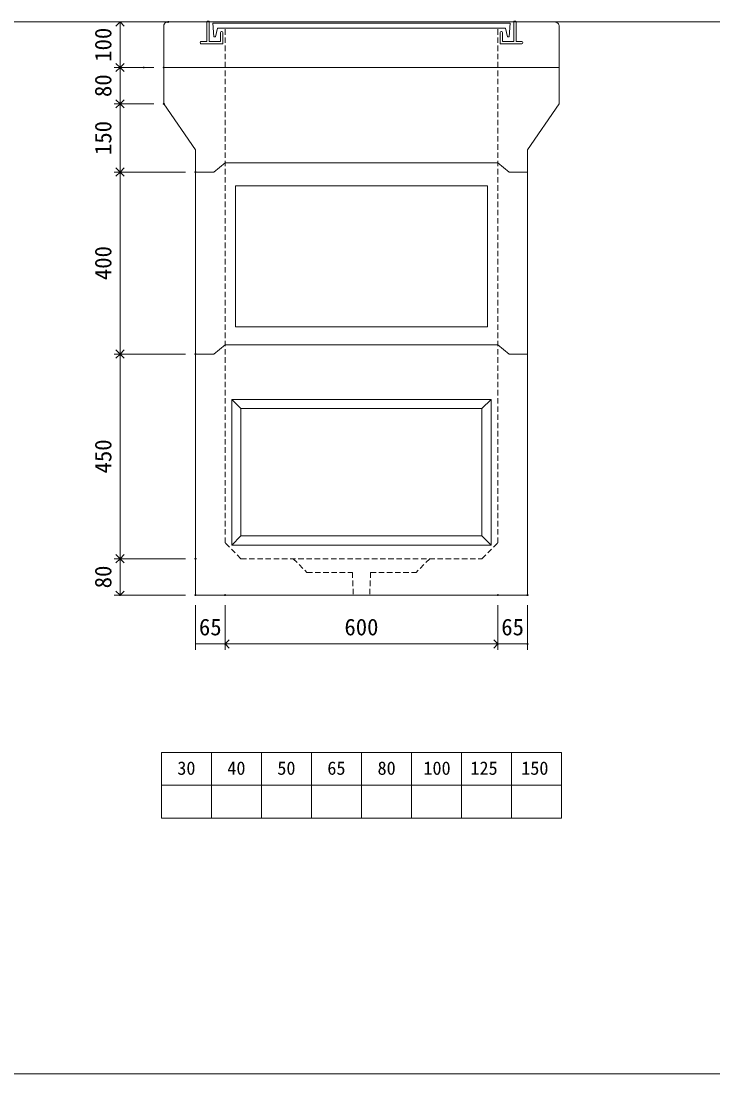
# Model space of a CAD drawing. Units: millimetres, scale not verified. Extents: x -4890 to 18490, y -2543 to 2138.
# Drawn here: x 1846 to 3368, y -2137 to 177 of the extents above; entities that cross this region are included whole.
import ezdxf
from ezdxf.enums import TextEntityAlignment as Align

# ---------------------------------------------------------------- set-up
doc = ezdxf.new("R2010")
doc.units = ezdxf.units.MM
doc.header["$LTSCALE"] = 10
doc.header["$PDMODE"] = 32
doc.header["$PDSIZE"] = 2
doc.linetypes.add('DASHED1', pattern=[1.8, 1.2, -0.6])
doc.linetypes.add('USER2', pattern=[50.8, 31.75, -6.35, 6.35, -6.35])
doc.layers.add('0-1_Defpoints', color=7, linetype='Continuous')
for name, color, linetype, lineweight in [('0-2_waku', 7, 'Continuous', 18), ('0-3_gaikei', 7, 'Continuous', 18), ('0-4_kakure', 7, 'Continuous', 5), ('0-5_sunpou', 7, 'Continuous', 5), ('0-9_uchigawa', 6, 'Continuous', 18), ('0-B_futa', 3, 'Continuous', 18), ('0-C_GL', 4, 'Continuous', 18), ('0-E_文字１', 7, 'Continuous', 18), ('1-3_uchigawa2', 6, 'USER2', 18)]:
    doc.layers.add(name, color=color, linetype=linetype, lineweight=lineweight)
doc.styles.add('ＭＳ ゴシック', font='')
doc.styles.get('ＭＳ ゴシック').set_extended_font_data('MS Gothic')

# ---------------------------------------------------------------- blocks, each defined once
blk = doc.blocks.new('_Open90')
at = {"layer": '0-5_sunpou'}
blk.add_line((0, 0), (-1, 0), dxfattribs=at)
blk.add_lwpolyline([(-0.5, 0.5), (0, 0), (-0.5, -0.5)], dxfattribs=at)
blk = doc.blocks.new('D19')
at = {"layer": '0-1_Defpoints'}
for p in [(3607.32, 2442.03), (3511.29, 2362.03), (3607.32, 2362.03)]:
    blk.add_point(p, dxfattribs=at)
at = {"layer": '0-5_sunpou'}
for p, q in [((3585.32, 2442.03), (3498.29, 2442.03)), ((3511.29, 2424.03), (3511.29, 2380.03)), ((3585.32, 2362.03), (3498.29, 2362.03))]:
    blk.add_line(p, q, dxfattribs=at)
at = {"layer": '0-5_sunpou', "xscale": 18, "yscale": 18}
for p, rotation in [((3511.29, 2442.03), 90), ((3511.29, 2362.03), 270)]:
    blk.add_blockref('_Open90', p, dxfattribs=dict(at, rotation=rotation))
at = {"layer": '0-5_sunpou', "style": 'ＭＳ ゴシック'}
blk.add_text('80', height=36.66, rotation=90, dxfattribs=at).set_placement((3503.29, 2377.03), align=Align.BOTTOM_LEFT)
blk = doc.blocks.new('D20')
at = {"layer": '0-1_Defpoints'}
for p in [(3607.32, 2362.03), (3511.29, 2212.03), (3677.32, 2212.03)]:
    blk.add_point(p, dxfattribs=at)
at = {"layer": '0-5_sunpou'}
for p, q in [((3585.32, 2362.03), (3498.29, 2362.03)), ((3511.29, 2344.03), (3511.29, 2230.03)), ((3655.32, 2212.03), (3498.29, 2212.03))]:
    blk.add_line(p, q, dxfattribs=at)
at = {"layer": '0-5_sunpou', "xscale": 18, "yscale": 18}
for p, rotation in [((3511.29, 2362.03), 90), ((3511.29, 2212.03), 270)]:
    blk.add_blockref('_Open90', p, dxfattribs=dict(at, rotation=rotation))
at = {"layer": '0-5_sunpou', "style": 'ＭＳ ゴシック'}
blk.add_text('150', height=36.66, rotation=90, dxfattribs=at).set_placement((3503.29, 2249.53), align=Align.BOTTOM_LEFT)
blk = doc.blocks.new('D21')
at = {"layer": '0-1_Defpoints'}
for p in [(3677.32, 2212.03), (3511.29, 1812.03), (3677.32, 1812.03)]:
    blk.add_point(p, dxfattribs=at)
at = {"layer": '0-5_sunpou'}
for p, q in [((3655.32, 2212.03), (3498.29, 2212.03)), ((3511.29, 2194.03), (3511.29, 1830.03)), ((3655.32, 1812.03), (3498.29, 1812.03))]:
    blk.add_line(p, q, dxfattribs=at)
at = {"layer": '0-5_sunpou', "xscale": 18, "yscale": 18}
for p, rotation in [((3511.29, 2212.03), 90), ((3511.29, 1812.03), 270)]:
    blk.add_blockref('_Open90', p, dxfattribs=dict(at, rotation=rotation))
at = {"layer": '0-5_sunpou', "style": 'ＭＳ ゴシック'}
blk.add_text('400', height=36.66, rotation=90, dxfattribs=at).set_placement((3503.29, 1974.53), align=Align.BOTTOM_LEFT)
blk = doc.blocks.new('D22')
at = {"layer": '0-1_Defpoints'}
for p in [(3677.32, 1812.03), (3511.29, 1362.03), (3677.32, 1362.03)]:
    blk.add_point(p, dxfattribs=at)
at = {"layer": '0-5_sunpou'}
for p, q in [((3655.32, 1812.03), (3498.29, 1812.03)), ((3511.29, 1794.03), (3511.29, 1380.03)), ((3655.32, 1362.03), (3498.29, 1362.03))]:
    blk.add_line(p, q, dxfattribs=at)
at = {"layer": '0-5_sunpou', "xscale": 18, "yscale": 18}
for p, rotation in [((3511.29, 1812.03), 90), ((3511.29, 1362.03), 270)]:
    blk.add_blockref('_Open90', p, dxfattribs=dict(at, rotation=rotation))
at = {"layer": '0-5_sunpou', "style": 'ＭＳ ゴシック'}
blk.add_text('450', height=36.66, rotation=90, dxfattribs=at).set_placement((3503.29, 1549.53), align=Align.BOTTOM_LEFT)
blk = doc.blocks.new('D23')
at = {"layer": '0-1_Defpoints'}
for p in [(3677.32, 1362.03), (3511.29, 1282.03), (3677.32, 1282.03)]:
    blk.add_point(p, dxfattribs=at)
at = {"layer": '0-5_sunpou'}
for p, q in [((3655.32, 1362.03), (3498.29, 1362.03)), ((3511.29, 1344.03), (3511.29, 1300.03)), ((3655.32, 1282.03), (3498.29, 1282.03))]:
    blk.add_line(p, q, dxfattribs=at)
at = {"layer": '0-5_sunpou', "xscale": 18, "yscale": 18}
for p, rotation in [((3511.29, 1362.03), 90), ((3511.29, 1282.03), 270)]:
    blk.add_blockref('_Open90', p, dxfattribs=dict(at, rotation=rotation))
at = {"layer": '0-5_sunpou', "style": 'ＭＳ ゴシック'}
blk.add_text('80', height=36.66, rotation=90, dxfattribs=at).set_placement((3503.29, 1297.03), align=Align.BOTTOM_LEFT)
blk = doc.blocks.new('D24')
at = {"layer": '0-1_Defpoints'}
for p in [(3677.32, 1282.03), (3742.32, 1282.03), (3742.32, 1174.56)]:
    blk.add_point(p, dxfattribs=at)
at = {"layer": '0-5_sunpou'}
for p, q in [((3677.32, 1260.03), (3677.32, 1161.56)), ((3742.32, 1260.03), (3742.32, 1161.56)), ((3677.32, 1174.56), (3742.32, 1174.56))]:
    blk.add_line(p, q, dxfattribs=at)
at = {"layer": '0-5_sunpou', "style": 'ＭＳ ゴシック'}
blk.add_text('65', height=36.66, dxfattribs=at).set_placement((3684.82, 1182.56), align=Align.BOTTOM_LEFT)
blk = doc.blocks.new('D25')
at = {"layer": '0-1_Defpoints'}
for p in [(3742.32, 1282.03), (4342.32, 1282.03), (4342.32, 1174.56)]:
    blk.add_point(p, dxfattribs=at)
at = {"layer": '0-5_sunpou'}
for p, q in [((3742.32, 1260.03), (3742.32, 1161.56)), ((4342.32, 1260.03), (4342.32, 1161.56)), ((3760.32, 1174.56), (4324.32, 1174.56))]:
    blk.add_line(p, q, dxfattribs=at)
at = {"layer": '0-5_sunpou', "xscale": 18, "yscale": 18, "rotation": 180}
blk.add_blockref('_Open90', (3742.32, 1174.56), dxfattribs=at)
at = {"layer": '0-5_sunpou', "xscale": 18, "yscale": 18}
blk.add_blockref('_Open90', (4342.32, 1174.56), dxfattribs=at)
at = {"layer": '0-5_sunpou', "style": 'ＭＳ ゴシック'}
blk.add_text('600', height=36.66, dxfattribs=at).set_placement((4004.82, 1182.56), align=Align.BOTTOM_LEFT)
blk = doc.blocks.new('D26')
at = {"layer": '0-1_Defpoints'}
for p in [(4342.32, 1282.03), (4407.32, 1282.03), (4407.32, 1174.56)]:
    blk.add_point(p, dxfattribs=at)
at = {"layer": '0-5_sunpou'}
for p, q in [((4342.32, 1260.03), (4342.32, 1161.56)), ((4407.32, 1260.03), (4407.32, 1161.56)), ((4342.32, 1174.56), (4407.32, 1174.56))]:
    blk.add_line(p, q, dxfattribs=at)
at = {"layer": '0-5_sunpou', "style": 'ＭＳ ゴシック'}
blk.add_text('65', height=36.66, dxfattribs=at).set_placement((4349.82, 1182.56), align=Align.BOTTOM_LEFT)
blk = doc.blocks.new('D9')
at = {"layer": '0-1_Defpoints'}
for p in [(3617.32, 2542.03), (3511.29, 2442.03), (3563.32, 2442.03)]:
    blk.add_point(p, dxfattribs=at)
at = {"layer": '0-5_sunpou'}
for p, q in [((3595.32, 2542.03), (3498.29, 2542.03)), ((3511.29, 2524.03), (3511.29, 2460.03)), ((3541.32, 2442.03), (3498.29, 2442.03))]:
    blk.add_line(p, q, dxfattribs=at)
at = {"layer": '0-5_sunpou', "xscale": 18, "yscale": 18}
for p, rotation in [((3511.29, 2542.03), 90), ((3511.29, 2442.03), 270)]:
    blk.add_blockref('_Open90', p, dxfattribs=dict(at, rotation=rotation))
at = {"layer": '0-5_sunpou', "style": 'ＭＳ ゴシック'}
blk.add_text('100', height=36.66, rotation=90, dxfattribs=at).set_placement((3503.29, 2454.53), align=Align.BOTTOM_LEFT)
blk = doc.blocks.new('D10')
at = {"layer": '0-1_Defpoints'}
for p in [(3607.32, 2442.03), (3511.29, 2362.03), (3607.32, 2362.03)]:
    blk.add_point(p, dxfattribs=at)
at = {"layer": '0-5_sunpou'}
for p, q in [((3585.32, 2442.03), (3498.29, 2442.03)), ((3511.29, 2424.03), (3511.29, 2380.03)), ((3585.32, 2362.03), (3498.29, 2362.03))]:
    blk.add_line(p, q, dxfattribs=at)
at = {"layer": '0-5_sunpou', "xscale": 18, "yscale": 18}
for p, rotation in [((3511.29, 2442.03), 90), ((3511.29, 2362.03), 270)]:
    blk.add_blockref('_Open90', p, dxfattribs=dict(at, rotation=rotation))
at = {"layer": '0-5_sunpou', "style": 'ＭＳ ゴシック'}
blk.add_text('80', height=36.66, rotation=90, dxfattribs=at).set_placement((3503.29, 2377.03), align=Align.BOTTOM_LEFT)

msp = doc.modelspace()

# ---------------------------------------------------------------- linework, layer by layer
at = {"layer": '0-2_waku'}
for p, q in [((2155, -1430.8), (2155, -1574.8)), ((2155, -1430.8), (2155, -1574.8)), ((2155, -1430.8), (2155, -1574.8)), ((2155, -1430.8), (2155, -1574.8)), ((2155, -1430.8), (3035, -1430.8)), ((2265, -1430.8), (2265, -1574.8)), ((2375, -1430.8), (2375, -1574.8)), ((2375, -1430.8), (2375, -1574.8)), ((2485, -1430.8), (2485, -1574.8)), ((2595, -1430.8), (2595, -1574.8)), ((2705, -1430.8), (2705, -1574.8)), ((2815, -1430.8), (2815, -1574.8)), ((2925, -1430.8), (2925, -1574.8)), ((3035, -1430.8), (3035, -1574.8)), ((2155, -1502.8), (3035, -1502.8)), ((2155, -1574.8), (3035, -1574.8)), ((-1230, -2137.46), (4890, -2137.46)), ((-1230, -2137.46), (4890, -2137.46))]:
    msp.add_line(p, q, dxfattribs=at)
at = {"layer": '0-3_gaikei'}
for p, q in [((2160, 75.2), (2160, 165.2)), ((2170, 175.2), (2255, 175.2)), ((2935, 175.2), (3020, 175.2)), ((3030, 75.2), (3030, 165.2)), ((2160, 75.2), (2160, -4.8)), ((2160, 75.2), (2270, 75.2)), ((2160, 75.2), (2270, 75.2)), ((2160, 75.2), (2270, 75.2)), ((2160, 75.2), (3030, 75.2)), ((2160, 75.2), (2160, -4.8)), ((2160, 75.2), (3030, 75.2)), ((3030, 75.2), (3030, -4.8)), ((3030, 75.2), (3030, -4.8)), ((2230, -105.8), (2160, -4.8)), ((2230, -105.8), (2160, -4.8)), ((2960, -105.8), (3030, -4.8)), ((2960, -105.8), (3030, -4.8)), ((2230, -105.8), (2230, -1084.8)), ((2960, -105.8), (2960, -154.8)), ((2960, -105.8), (2960, -154.8)), ((2270, -154.8), (2295, -134.8)), ((2295, -134.8), (2895, -134.8)), ((2895, -134.8), (2920, -154.8)), ((2230, -154.8), (2270, -154.8)), ((2230, -154.8), (2270, -154.8)), ((2230, -154.8), (2270, -154.8)), ((2960, -154.8), (2920, -154.8)), ((2960, -154.8), (2920, -154.8)), ((2960, -154.8), (2960, -1084.8)), ((2230, -554.8), (2270, -554.8)), ((2230, -554.8), (2270, -554.8)), ((2230, -554.8), (2270, -554.8)), ((2270, -554.8), (2295, -534.8)), ((2295, -534.8), (2895, -534.8)), ((2895, -534.8), (2920, -554.8)), ((2960, -554.8), (2920, -554.8)), ((2960, -554.8), (2920, -554.8)), ((2230, -1084.8), (2960, -1084.8)), ((2230, -1084.8), (2960, -1084.8)), ((2230, -1084.8), (2960, -1084.8))]:
    msp.add_line(p, q, dxfattribs=at)
msp.add_lwpolyline([(2920, -154.8), (2960, -154.8), (2920, -154.8), (2960, -154.8)], close=True, dxfattribs=at)
msp.add_lwpolyline([(2920, -554.8), (2960, -554.8), (2920, -554.8)], dxfattribs=at)
msp.add_lwpolyline([(2920, -554.8), (2960, -554.8), (2920, -554.8)], dxfattribs=at)
for centre, radius, start, end in [((2169.42, 165.78), 9.44, 86.47383, 183.52617), ((3020.33, 165.53), 9.68, 358.04251, 91.95749)]:
    msp.add_arc(centre, radius, start, end, dxfattribs=at)
at = {"layer": '0-4_kakure', "linetype": 'DASHED1'}
for p, q in [((2295, 75.2), (2295, 161.7)), ((2895, 75.2), (2895, 161.7)), ((2295, -969.8), (2295, 75.2)), ((2895, -969.8), (2895, 75.2)), ((2330, -1004.8), (2295, -969.8)), ((2860, -1004.8), (2895, -969.8)), ((2330, -1004.8), (2860, -1004.8)), ((2445, -1004.8), (2475, -1034.8)), ((2745, -1004.8), (2715, -1034.8)), ((2615, -1034.8), (2613, -1084.8)), ((2615, -1034.8), (2715, -1034.8))]:
    msp.add_line(p, q, dxfattribs=at)
msp.add_lwpolyline([(2475, -1034.8), (2575, -1034.8), (2577, -1084.8)], dxfattribs=at)
at = {"layer": '0-9_uchigawa'}
for p, q in [((2310, -654.8), (2310, -974.8)), ((2310, -654.8), (2880, -654.8)), ((2310, -654.8), (2330, -674.8)), ((2860, -674.8), (2880, -654.8)), ((2880, -654.8), (2880, -974.8)), ((2330, -674.8), (2330, -954.8)), ((2330, -674.8), (2330, -954.8)), ((2330, -674.8), (2860, -674.8)), ((2860, -674.8), (2860, -954.8)), ((2860, -674.8), (2860, -954.8)), ((2310, -974.8), (2330, -954.8)), ((2330, -954.8), (2595, -954.8)), ((2595, -954.8), (2860, -954.8)), ((2880, -974.8), (2860, -954.8)), ((2310, -974.8), (2595, -974.8)), ((2595, -974.8), (2880, -974.8))]:
    msp.add_line(p, q, dxfattribs=at)
at = {"layer": '0-B_futa'}
for p, q in [((2255, 175.2), (2255, 132.2)), ((2257, 177.2), (2260, 177.2)), ((2260, 177.2), (2260, 132.2)), ((2267.81, 172.7), (2922.14, 172.7)), ((2267.81, 172.7), (2270.3, 142.7)), ((2922.14, 172.7), (2919.89, 142.7)), ((2930, 177.2), (2930, 132.2)), ((2930, 177.2), (2933, 177.2)), ((2935, 175.2), (2935, 132.2)), ((2270.3, 142.7), (2274.01, 142.7)), ((2278.33, 161.7), (2274.01, 142.7)), ((2278.33, 161.7), (2911.67, 161.7)), ((2285, 152.2), (2285, 132.2)), ((2287, 154.2), (2288, 154.2)), ((2290, 152.2), (2290, 127.2)), ((2900, 152.2), (2900, 127.2)), ((2903, 154.2), (2902, 154.2)), ((2905, 152.2), (2905, 132.2)), ((2911.67, 161.7), (2915.99, 142.7)), ((2919.89, 142.7), (2915.99, 142.7)), ((2240, 130.2), (2240, 129.2)), ((2242, 132.2), (2255, 132.2)), ((2290, 127.2), (2242, 127.2)), ((2260, 132.2), (2285, 132.2)), ((2900, 127.2), (2948, 127.2)), ((2930, 132.2), (2905, 132.2)), ((2948, 132.2), (2935, 132.2)), ((2950, 130.2), (2950, 129.2))]:
    msp.add_line(p, q, dxfattribs=at)
for centre, start, end in [((2257, 175.2), 90, 180), ((2933, 175.2), 0, 90), ((2287, 152.2), 90, 180), ((2288, 152.2), 0, 90), ((2902, 152.2), 90, 180), ((2903, 152.2), 0, 90), ((2242, 130.2), 90, 180), ((2242, 129.2), 180, 270), ((2948, 130.2), 0, 90), ((2948, 129.2), 270, 0)]:
    msp.add_arc(centre, 2, start, end, dxfattribs=at)
at = {"layer": '0-C_GL'}
msp.add_line((-1230, 175.2), (4890, 175.2), dxfattribs=at)
at = {"layer": '1-3_uchigawa2'}
for p, q in [((2318, -184.8), (2595.5, -184.8)), ((2318, -184.8), (2318, -494.8)), ((2872, -184.8), (2594.5, -184.8)), ((2872, -184.8), (2872, -494.8)), ((2318, -494.8), (2595, -494.8)), ((2872, -494.8), (2595, -494.8))]:
    msp.add_line(p, q, dxfattribs=at)

# ---------------------------------------------------------------- block references
at = {"layer": '0-5_sunpou'}
for name in ['D9', 'D19', 'D10', 'D20', 'D21', 'D22', 'D23', 'D24', 'D25', 'D26']:
    msp.add_blockref(name, (-1447.32, -2366.83), dxfattribs=at)

# ---------------------------------------------------------------- texts
at = {"layer": '0-E_文字１', "style": 'ＭＳ ゴシック'}
for s, p in [('30', (2189.94, -1488.61)), ('40', (2299.94, -1488.61)), ('50', (2409.94, -1488.61)), ('65', (2519.94, -1488.61)), ('80', (2630.35, -1488.61)), ('100', (2731.22, -1488.61)), ('125', (2834.61, -1488.61)), ('150', (2946.37, -1488.61))]:
    msp.add_text(s, height=29.33, dxfattribs=at).set_placement(p, align=Align.BOTTOM_LEFT)

doc.saveas('drawing.dxf')
